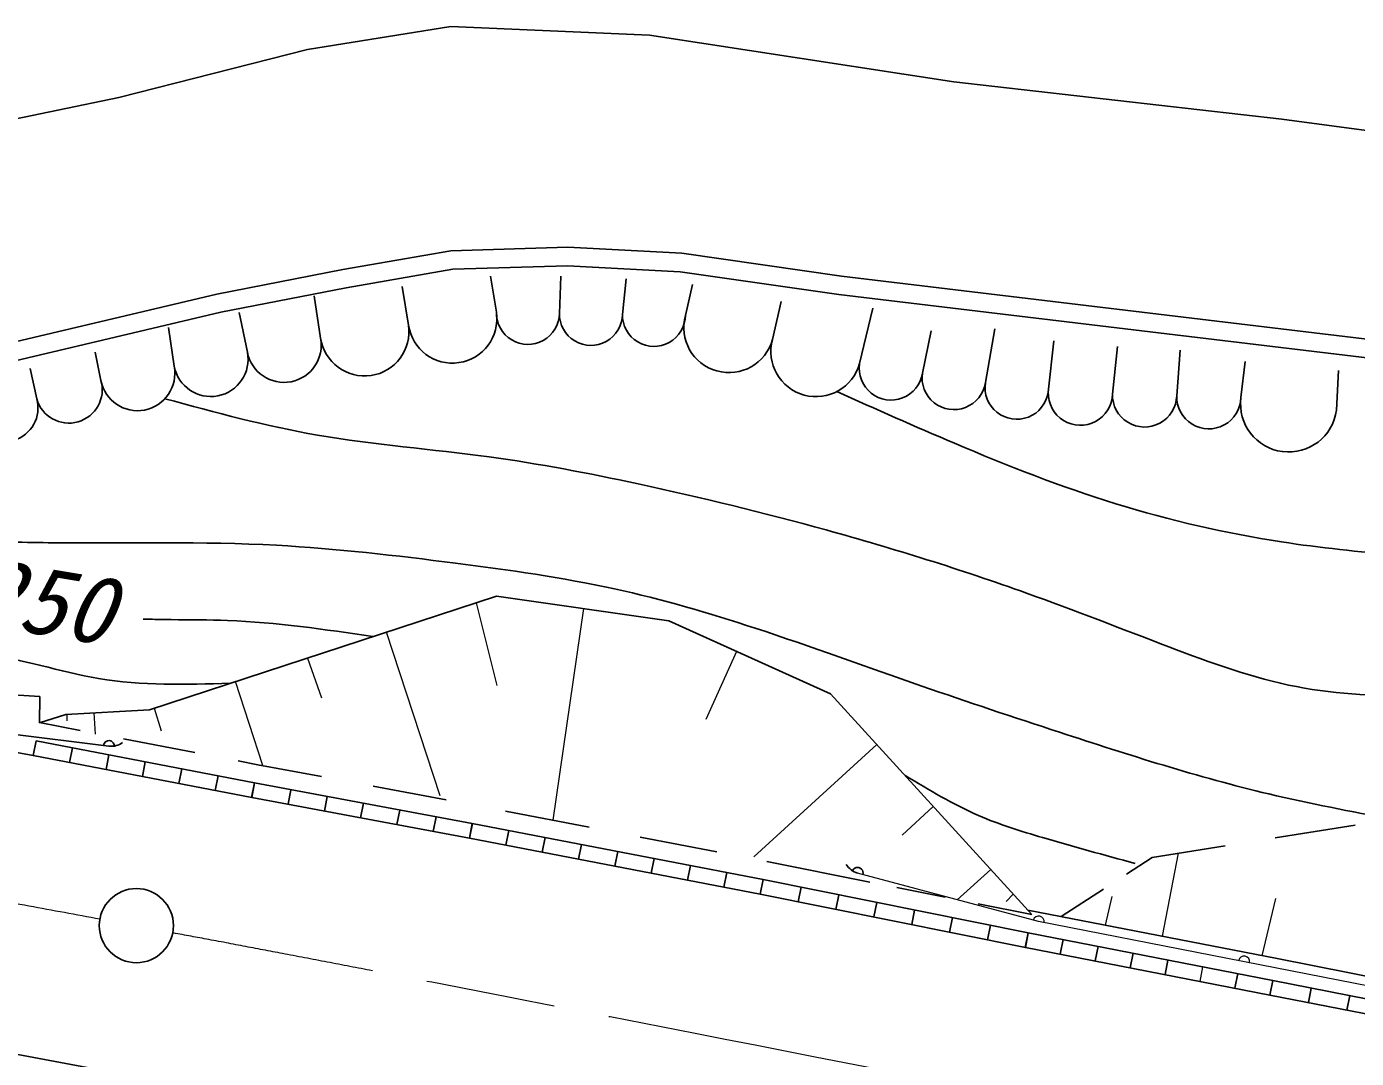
# Model space of a CAD drawing. Units: millimetres, scale not verified. Extents: x -56015503 to -55375503, y -162321055 to -161961055.
# Drawn here: x -55879618 to -55843737, y -162080691 to -162052849 of the extents above; entities that cross this region are included whole.
import ezdxf
from ezdxf.enums import TextEntityAlignment as Align

# ---------------------------------------------------------------- set-up
doc = ezdxf.new("R2010")
doc.units = ezdxf.units.MM
doc.header["$LTSCALE"] = 1000
doc.linetypes.add('CHAIN', pattern=[18.5, 12, -1.5, 3.5, -1.5])
for name, color, linetype, lineweight in [('M-BGD', 7, 'Continuous', 25), ('M-BMK', 2, 'CHAIN', 13), ('M-BMK-SRVR', 3, 'Continuous', 25)]:
    doc.layers.add(name, color=color, linetype=linetype, lineweight=lineweight)
doc.styles.add('ＭＳ ゴシック', font='')
doc.styles.get('ＭＳ ゴシック').set_extended_font_data('MS Gothic')

msp = doc.modelspace()

# ---------------------------------------------------------------- linework, layer by layer
at = {"layer": 'M-BGD'}
for p, q in [((-55872035, -162053463), (-55868174, -162052849)), ((-55868174, -162052849), (-55862811, -162053081)), ((-55862811, -162053081), (-55854601, -162054341)), ((-55877126, -162054760), (-55872035, -162053463)), ((-55854601, -162054341), (-55845750, -162055349)), ((-55881340, -162055639), (-55877126, -162054760)), ((-55845750, -162055349), (-55834375, -162056861)), ((-55871088, -162059403), (-55868170, -162058898)), ((-55868170, -162058898), (-55865014, -162058805)), ((-55865014, -162058805), (-55861939, -162058965)), ((-55861939, -162058965), (-55857634, -162059580)), ((-55874482, -162060066), (-55871088, -162059403)), ((-55870997, -162059894), (-55868119, -162059397)), ((-55868119, -162059397), (-55865020, -162059306)), ((-55866941, -162060559), (-55867104, -162059582)), ((-55865241, -162060587), (-55865199, -162059579)), ((-55865020, -162059306), (-55861987, -162059463)), ((-55863541, -162060615), (-55863436, -162059658)), ((-55861987, -162059463), (-55857700, -162060076)), ((-55857634, -162059580), (-55826311, -162063335)), ((-55874376, -162060555), (-55870997, -162059894)), ((-55869312, -162060905), (-55869488, -162059859)), ((-55861841, -162060642), (-55861654, -162059812)), ((-55881163, -162061649), (-55874482, -162060066)), ((-55871684, -162061252), (-55871860, -162060117)), ((-55859492, -162061291), (-55859257, -162060269)), ((-55857700, -162060076), (-55826370, -162063831)), ((-55881055, -162062137), (-55874376, -162060555)), ((-55873660, -162061634), (-55873883, -162060564)), ((-55857143, -162061940), (-55856781, -162060451)), ((-55875636, -162062016), (-55875788, -162060967)), ((-55855446, -162062198), (-55855213, -162061056)), ((-55853749, -162062457), (-55853496, -162061002)), ((-55852052, -162062715), (-55851899, -162061327)), ((-55877612, -162062398), (-55877763, -162061631)), ((-55850318, -162062763), (-55850181, -162061481)), ((-55848585, -162062812), (-55848494, -162061578)), ((-55879345, -162062894), (-55879522, -162062073)), ((-55846852, -162062860), (-55846740, -162061883)), ((-55844275, -162063197), (-55844216, -162062133)), ((-55876304, -162071284), (-55866939, -162068217)), ((-55866939, -162068217), (-55862287, -162068884)), ((-55862287, -162068884), (-55857925, -162070853)), ((-55884589, -162070589), (-55879257, -162070924)), ((-55879257, -162070924), (-55879272, -162071638)), ((-55857925, -162070853), (-55852492, -162076812)), ((-55879272, -162071638), (-55878563, -162071407)), ((-55878563, -162071407), (-55876304, -162071284)), ((-55884743, -162071566), (-55879438, -162072514)), ((-55879268, -162071630), (-55878169, -162071842)), ((-55877398, -162072265), (-55880139, -162071922)), ((-55879438, -162072514), (-55879362, -162072121)), ((-55879362, -162072121), (-55873469, -162073258)), ((-55877001, -162072067), (-55875078, -162072438)), ((-55879438, -162072514), (-55873544, -162073651)), ((-55879438, -162072514), (-55873544, -162073651)), ((-55878456, -162072703), (-55878380, -162072311)), ((-55877474, -162072893), (-55877398, -162072500)), ((-55876491, -162073082), (-55876416, -162072690)), ((-55875509, -162073272), (-55875433, -162072879)), ((-55873905, -162072665), (-55873376, -162072767)), ((-55873376, -162072767), (-55871662, -162073086)), ((-55874527, -162073461), (-55874451, -162073068)), ((-55873545, -162073651), (-55873469, -162073258)), ((-55873542, -162073651), (-55873469, -162073258)), ((-55873469, -162073258), (-55867591, -162074355)), ((-55873544, -162073651), (-55867665, -162074748)), ((-55873544, -162073651), (-55867665, -162074748)), ((-55872563, -162073834), (-55872489, -162073441)), ((-55871583, -162074017), (-55871510, -162073623)), ((-55870268, -162073347), (-55868297, -162073714)), ((-55870604, -162074199), (-55870530, -162073806)), ((-55869624, -162074382), (-55869551, -162073989)), ((-55868645, -162074565), (-55868571, -162074172)), ((-55867665, -162074748), (-55867592, -162074354)), ((-55867665, -162074748), (-55867589, -162074355)), ((-55867591, -162074355), (-55859745, -162075867)), ((-55866698, -162074018), (-55864440, -162074453)), ((-55866685, -162074937), (-55866609, -162074544)), ((-55863063, -162074718), (-55860995, -162075117)), ((-55845933, -162074742), (-55843769, -162074399)), ((-55867665, -162074748), (-55859822, -162076259)), ((-55867665, -162074748), (-55859822, -162076259)), ((-55865704, -162075126), (-55865629, -162074733)), ((-55864724, -162075314), (-55864648, -162074922)), ((-55849246, -162075267), (-55847281, -162074955)), ((-55863744, -162075503), (-55863668, -162075111)), ((-55862763, -162075692), (-55862688, -162075300)), ((-55859648, -162075376), (-55856865, -162075935)), ((-55849943, -162075721), (-55849246, -162075267)), ((-55861783, -162075881), (-55861707, -162075489)), ((-55860802, -162076070), (-55860727, -162075677)), ((-55859822, -162076259), (-55859746, -162075866)), ((-55859822, -162076259), (-55859743, -162075867)), ((-55859745, -162075867), (-55852592, -162077302)), ((-55858800, -162076464), (-55858722, -162076072)), ((-55856137, -162076081), (-55854830, -162076343)), ((-55851700, -162076865), (-55850558, -162076121)), ((-55859822, -162076259), (-55852669, -162077695)), ((-55859822, -162076259), (-55852669, -162077695)), ((-55857779, -162076669), (-55857700, -162076277)), ((-55856757, -162076874), (-55856678, -162076482)), ((-55853939, -162076522), (-55852492, -162076812)), ((-55855735, -162077079), (-55855657, -162076687)), ((-55852605, -162076688), (-55845879, -162077999)), ((-55854714, -162077284), (-55854635, -162076892)), ((-55853692, -162077489), (-55853613, -162077097)), ((-55852670, -162077694), (-55852592, -162077302)), ((-55852668, -162077695), (-55852592, -162077302)), ((-55852592, -162077302), (-55845994, -162078588)), ((-55851726, -162077878), (-55851649, -162077486)), ((-55852669, -162077695), (-55846071, -162078981)), ((-55852669, -162077695), (-55846071, -162078981)), ((-55850783, -162078062), (-55850707, -162077670)), ((-55849841, -162078246), (-55849764, -162077853)), ((-55848898, -162078430), (-55848822, -162078037)), ((-55845879, -162077999), (-55837572, -162079627)), ((-55847014, -162078797), (-55846937, -162078404)), ((-55846071, -162078981), (-55845995, -162078588)), ((-55846071, -162078981), (-55845994, -162078588)), ((-55845994, -162078588), (-55837686, -162080216)), ((-55846071, -162078981), (-55837762, -162080609)), ((-55846071, -162078981), (-55837762, -162080609)), ((-55845033, -162079184), (-55844956, -162078792)), ((-55843994, -162079388), (-55843917, -162078995)), ((-55873969, -162081683), (-55879857, -162080590))]:
    msp.add_line(p, q, dxfattribs=at)
at = {"layer": 'M-BGD', "lineweight": 13}
for p, q in [((-55867486, -162068396), (-55866933, -162070627)), ((-55865410, -162074266), (-55864581, -162068555)), ((-55868459, -162073605), (-55869903, -162069187)), ((-55872042, -162069888), (-55871664, -162070960)), ((-55860462, -162069708), (-55861295, -162071548)), ((-55873243, -162072791), (-55873978, -162070522)), ((-55878529, -162071406), (-55878529, -162071585)), ((-55877761, -162071938), (-55877790, -162071365)), ((-55876171, -162071240), (-55875988, -162071850)), ((-55859998, -162075256), (-55856677, -162072222)), ((-55855154, -162073892), (-55855989, -162074667)), ((-55848545, -162075156), (-55848978, -162077395)), ((-55852312, -162077001), (-55857197, -162075689)), ((-55854506, -162076411), (-55853604, -162075592)), ((-55852996, -162076260), (-55853189, -162076453)), ((-55850511, -162077096), (-55850327, -162076322)), ((-55846277, -162077922), (-55845911, -162076378)), ((-55835678, -162080247), (-55852312, -162077001)), ((-55847956, -162078613), (-55847879, -162078221))]:
    msp.add_line(p, q, dxfattribs=at)
at = {"layer": 'M-BGD'}
for centre, radius, start, end in [((-55868127, -162060732), 1198, 188.3129, 8.3129), ((-55866091, -162060573), 850, 179.0615, 359.0615), ((-55864391, -162060601), 850, 179.0615, 359.0615), ((-55862691, -162060629), 850, 179.0615, 359.0615), ((-55860667, -162060967), 1219, 164.5583, 344.5583), ((-55870498, -162061079), 1198, 188.3129, 8.3129), ((-55872672, -162061443), 1006, 190.9401, 10.94), ((-55858317, -162061616), 1219, 164.5583, 344.5583), ((-55874648, -162061825), 1006, 190.9401, 10.94), ((-55876624, -162062207), 1006, 190.9401, 10.94), ((-55856294, -162062069), 858, 171.3515, 351.3515), ((-55878478, -162062646), 902, 195.989, 15.989), ((-55854597, -162062327), 858, 171.3515, 351.3515), ((-55852900, -162062586), 858, 171.3515, 351.3515), ((-55851185, -162062739), 867, 178.3946, 358.3946), ((-55849452, -162062788), 867, 178.3946, 358.3946), ((-55847718, -162062836), 867, 178.3946, 358.3946), ((-55845563, -162063029), 1299, 172.5537, 352.5537), ((-55880212, -162063143), 902, 195.989, 15.989), ((-55877398, -162072265), 150, 352.8718, 172.8718), ((-55877336, -162071769), 500, 262.8718, 307.8718), ((-55857067, -162075206), 500, 209.9598, 254.9598), ((-55857197, -162075689), 150, 344.9598, 164.9598)]:
    msp.add_arc(centre, radius, start, end, dxfattribs=at)
at = {"layer": 'M-BGD', "lineweight": 13}
for centre, end in [((-55852312, -162077001), 164.9598), ((-55846768, -162078083), 168.9588)]:
    msp.add_arc(centre, 150, 348.9588, end, dxfattribs=at)
at = {"layer": 'M-BGD'}
for points, knots in [([(-55857758, -162062698), (-55856702, -162063170), (-55855646, -162063642), (-55854581, -162064093), (-55853154, -162064698), (-55851709, -162065266), (-55850228, -162065724), (-55848766, -162066176), (-55847269, -162066520), (-55845757, -162066753), (-55843671, -162067074), (-55841558, -162067182), (-55839457, -162067348), (-55837489, -162067504), (-55835531, -162067711), (-55833549, -162067828), (-55832201, -162067908), (-55830842, -162067946), (-55829538, -162068235), (-55827939, -162068590), (-55826424, -162069323), (-55824839, -162069784), (-55822831, -162070368), (-55820711, -162070514), (-55818721, -162071153), (-55817845, -162071435), (-55816994, -162071813), (-55816109, -162072048), (-55814591, -162072452), (-55812975, -162072437), (-55811415, -162072686), (-55809935, -162072922), (-55808507, -162073394), (-55807057, -162073780), (-55805236, -162074264), (-55803381, -162074612), (-55801583, -162075151), (-55800302, -162075535), (-55799049, -162076016), (-55797786, -162076474), (-55796280, -162077020), (-55794758, -162077534), (-55793318, -162078217), (-55791350, -162079148), (-55789533, -162080394), (-55787751, -162081667), (-55786426, -162082614), (-55785121, -162083575), (-55783816, -162084536)], [0, 0, 0, 0, 1, 1, 1, 2, 2, 2, 3, 3, 3, 4, 4, 4, 5, 5, 5, 6, 6, 6, 7, 7, 7, 8, 8, 8, 9, 9, 9, 10, 10, 10, 11, 11, 11, 12, 12, 12, 13, 13, 13, 14, 14, 14, 15, 15, 15, 16, 16, 16, 16]), ([(-55875885, -162062890), (-55874520, -162063261), (-55873155, -162063631), (-55871767, -162063873), (-55870238, -162064139), (-55868681, -162064250), (-55867140, -162064460), (-55865788, -162064643), (-55864449, -162064902), (-55863115, -162065189), (-55861414, -162065556), (-55859724, -162065968), (-55858046, -162066431), (-55856222, -162066935), (-55854413, -162067499), (-55852636, -162068136), (-55851351, -162068597), (-55850083, -162069097), (-55848801, -162069584), (-55847670, -162070014), (-55846528, -162070435), (-55845349, -162070660), (-55844226, -162070874), (-55843069, -162070911), (-55841916, -162070940), (-55839630, -162071000), (-55837359, -162071032), (-55835088, -162071174), (-55833047, -162071302), (-55831005, -162071519), (-55828989, -162071875), (-55827137, -162072202), (-55825307, -162072647), (-55823505, -162073184), (-55821745, -162073709), (-55820012, -162074322), (-55818242, -162074799), (-55816875, -162075167), (-55815485, -162075455), (-55814098, -162075746), (-55812772, -162076025), (-55811449, -162076306), (-55810120, -162076571), (-55808005, -162076992), (-55805876, -162077370), (-55803807, -162077966), (-55801124, -162078740), (-55798543, -162079881), (-55795937, -162080865), (-55794657, -162081349), (-55793370, -162081795), (-55792038, -162082204), (-55790586, -162082650), (-55789080, -162083052), (-55787878, -162083899), (-55787012, -162084509), (-55786303, -162085349), (-55785594, -162086189)], [0, 0, 0, 0, 1, 1, 1, 2, 2, 2, 3, 3, 3, 4, 4, 4, 5, 5, 5, 6, 6, 6, 7, 7, 7, 8, 8, 8, 9, 9, 9, 10, 10, 10, 11, 11, 11, 12, 12, 12, 13, 13, 13, 14, 14, 14, 15, 15, 15, 16, 16, 16, 17, 17, 17, 18, 18, 18, 19, 19, 19, 19]), ([(-55886508, -162065458), (-55885562, -162065777), (-55884616, -162066096), (-55883645, -162066320), (-55882823, -162066511), (-55881984, -162066634), (-55881142, -162066699), (-55880393, -162066758), (-55879643, -162066771), (-55878892, -162066776), (-55876884, -162066788), (-55874873, -162066738), (-55872871, -162066846), (-55871258, -162066933), (-55869651, -162067122), (-55868045, -162067329), (-55866606, -162067514), (-55865168, -162067712), (-55863753, -162068022), (-55862470, -162068302), (-55861207, -162068674), (-55859957, -162069082), (-55858448, -162069576), (-55856958, -162070123), (-55855460, -162070644), (-55854226, -162071073), (-55852987, -162071484), (-55851745, -162071891), (-55849879, -162072502), (-55848006, -162073103), (-55846097, -162073555), (-55844994, -162073816), (-55843879, -162074028), (-55842764, -162074240)], [0, 0, 0, 0, 1, 1, 1, 2, 2, 2, 3, 3, 3, 4, 4, 4, 5, 5, 5, 6, 6, 6, 7, 7, 7, 8, 8, 8, 9, 9, 9, 10, 10, 10, 11, 11, 11, 11]), ([(-55874126, -162070570), (-55875318, -162070602), (-55876511, -162070633), (-55877675, -162070439), (-55878720, -162070264), (-55879742, -162069906), (-55880796, -162069769), (-55882512, -162069547), (-55884315, -162069909), (-55885988, -162069590), (-55886964, -162069405), (-55887896, -162068987), (-55888877, -162068672), (-55889797, -162068376), (-55890760, -162068171), (-55891692, -162068270), (-55892405, -162068346), (-55893101, -162068600), (-55893808, -162068771), (-55894289, -162068887), (-55894774, -162068965), (-55895260, -162069042)], [0, 0, 0, 0, 1, 1, 1, 2, 2, 2, 3, 3, 3, 4, 4, 4, 5, 5, 5, 6, 6, 6, 7, 7, 7, 7]), ([(-55870272, -162069308), (-55871577, -162069115), (-55872882, -162068922), (-55874195, -162068874), (-55874701, -162068855), (-55875207, -162068858), (-55875713, -162068852), (-55875882, -162068849), (-55876051, -162068846), (-55876219, -162068843), (-55876304, -162068842), (-55876388, -162068841), (-55876472, -162068840)], [0, 0, 0, 0, 1, 1, 1, 2, 2, 2, 3, 3, 3, 4, 4, 4, 4]), ([(-55849709, -162075430), (-55850541, -162075204), (-55851373, -162074978), (-55852203, -162074733), (-55852789, -162074561), (-55853374, -162074379), (-55853932, -162074137), (-55854621, -162073838), (-55855268, -162073448), (-55855916, -162073057)], [0, 0, 0, 0, 1, 1, 1, 2, 2, 2, 3, 3, 3, 3])]:
    msp.add_open_spline(points, degree=3, knots=knots, dxfattribs=at)
at = {"layer": 'M-BMK'}
for points, knots in [([(-55877638, -162076937), (-55878277, -162076818), (-55878915, -162076698), (-55879554, -162076581), (-55880207, -162076461), (-55880861, -162076343), (-55881514, -162076225), (-55882168, -162076107), (-55882822, -162075991), (-55883476, -162075875), (-55883717, -162075833), (-55883959, -162075791), (-55884201, -162075748), (-55884442, -162075706), (-55884684, -162075664), (-55884926, -162075622), (-55885168, -162075580), (-55885409, -162075538), (-55885651, -162075497), (-55887257, -162075220), (-55888864, -162074947), (-55890471, -162074676), (-55893488, -162074166), (-55896506, -162073659), (-55899528, -162073175), (-55902687, -162072669), (-55905850, -162072187), (-55909020, -162071757), (-55910703, -162071529), (-55912387, -162071315), (-55914072, -162071101), (-55916977, -162070730), (-55919883, -162070357), (-55922793, -162070025), (-55925789, -162069683), (-55928790, -162069385), (-55931794, -162069113), (-55935174, -162068807), (-55938558, -162068534), (-55941944, -162068302), (-55944930, -162068096), (-55947918, -162067922), (-55950907, -162067762), (-55954230, -162067584), (-55957555, -162067423), (-55960881, -162067306), (-55963032, -162067231), (-55965183, -162067175), (-55967334, -162067130), (-55967693, -162067123), (-55968051, -162067116), (-55968410, -162067109), (-55968768, -162067102), (-55969127, -162067096), (-55969486, -162067090), (-55969844, -162067084), (-55970203, -162067078), (-55970561, -162067073), (-55971065, -162067065), (-55971569, -162067058), (-55972073, -162067052), (-55972577, -162067046), (-55973081, -162067040), (-55973585, -162067035), (-55974060, -162067030), (-55974534, -162067024), (-55975009, -162067019)], [0, 0, 0, 0, 1, 1, 1, 2, 2, 2, 3, 3, 3, 4, 4, 4, 5, 5, 5, 6, 6, 6, 7, 7, 7, 8, 8, 8, 9, 9, 9, 10, 10, 10, 11, 11, 11, 12, 12, 12, 13, 13, 13, 14, 14, 14, 15, 15, 15, 16, 16, 16, 17, 17, 17, 18, 18, 18, 19, 19, 19, 20, 20, 20, 21, 21, 21, 22, 22, 22, 22]), ([(-55779378, -162095353), (-55779998, -162095268), (-55780618, -162095183), (-55781238, -162095097), (-55781883, -162095007), (-55782528, -162094916), (-55783172, -162094822), (-55783817, -162094729), (-55784461, -162094634), (-55785105, -162094536), (-55785702, -162094445), (-55786299, -162094351), (-55786896, -162094257), (-55787493, -162094162), (-55788089, -162094066), (-55788685, -162093969), (-55789282, -162093871), (-55789878, -162093773), (-55790473, -162093673), (-55794211, -162093045), (-55797940, -162092368), (-55801666, -162091673), (-55810061, -162090108), (-55818439, -162088452), (-55826819, -162086808), (-55829758, -162086231), (-55832698, -162085656), (-55835638, -162085082), (-55844285, -162083393), (-55852933, -162081709), (-55861580, -162080021), (-55864023, -162079544), (-55866466, -162079066), (-55868910, -162078593), (-55869317, -162078515), (-55869724, -162078436), (-55870132, -162078357), (-55870539, -162078279), (-55870946, -162078200), (-55871354, -162078122), (-55871761, -162078044), (-55872168, -162077966), (-55872576, -162077888), (-55872930, -162077820), (-55873285, -162077753), (-55873639, -162077685), (-55873993, -162077618), (-55874348, -162077550), (-55874702, -162077484), (-55875022, -162077424), (-55875341, -162077366), (-55875661, -162077307)], [0, 0, 0, 0, 1, 1, 1, 2, 2, 2, 3, 3, 3, 4, 4, 4, 5, 5, 5, 6, 6, 6, 7, 7, 7, 8, 8, 8, 9, 9, 9, 10, 10, 10, 11, 11, 11, 12, 12, 12, 13, 13, 13, 14, 14, 14, 15, 15, 15, 16, 16, 16, 17, 17, 17, 17])]:
    msp.add_open_spline(points, degree=3, knots=knots, dxfattribs=at)
at = {"layer": 'M-BMK-SRVR'}
msp.add_circle((-55876655, -162077108), 1000, dxfattribs=at)

# ---------------------------------------------------------------- texts
at = {"layer": 'M-BGD', "style": 'ＭＳ ゴシック', "oblique": 15}
msp.add_text('250', height=1833, rotation=350.6, dxfattribs=at).set_placement((-55880989, -162068031), align=Align.MIDDLE_LEFT)

doc.saveas('drawing.dxf')
